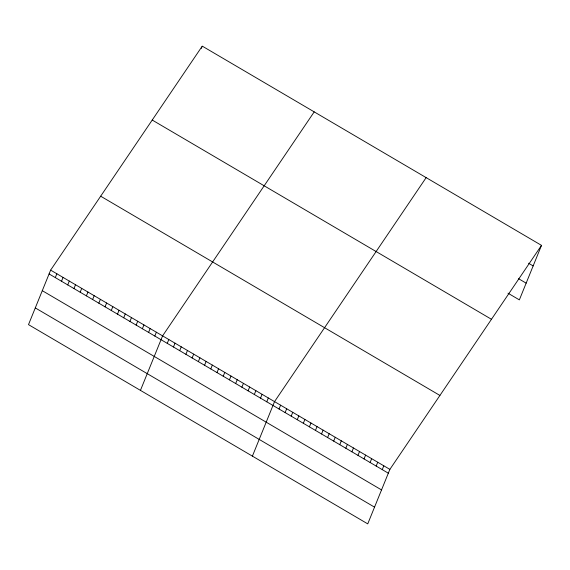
<?xml version="1.0" encoding="UTF-8"?>
<svg xmlns="http://www.w3.org/2000/svg" width="570" height="570" viewBox="0 0 570 570"><rect width="100%" height="100%" fill="white"/><g stroke="black" fill="none" stroke-linecap="round" stroke-linejoin="round"><path stroke-width="0.85" d="M50.637 270.123L28.5 324.629L367.743 523.873L389.88 469.367L541.5 245.371L202.257 46.127L50.637 270.123L389.88 469.367M55.297 277.604L56.858 273.771M61.517 281.259L63.071 277.426M67.737 284.907L69.291 281.081M73.957 288.562L75.511 284.729M80.178 292.218L81.731 288.384M86.398 295.873L87.951 292.04M92.618 299.521L94.171 295.688M201.324 48.421L201.944 46.89M98.838 303.176L100.391 299.343M105.051 306.831L106.611 302.998M111.271 310.479L112.832 306.646M117.491 314.134L119.052 310.301M123.711 317.789L125.272 313.956M129.931 321.437L131.485 317.604M136.152 325.092L137.705 321.259M142.372 328.748L143.925 324.914M148.592 332.395L150.145 328.562M154.812 336.051L156.365 332.217M140.448 390.379L162.585 335.873L314.205 111.877M167.252 343.354L168.805 339.52M173.465 347.009L175.026 343.176M179.685 350.664L181.246 346.831M185.906 354.312L187.466 350.479M192.126 357.967L193.686 354.134M198.346 361.622L199.906 357.789M204.566 365.27L206.119 361.437M210.786 368.925L212.339 365.092M217.006 372.58L218.559 368.747M223.226 376.228L224.78 372.402M229.446 379.884L231 376.05M235.667 383.539L237.22 379.705M241.887 387.187L243.44 383.361M248.1 390.842L249.66 387.009M254.32 394.497L255.88 390.664M260.54 398.145L262.1 394.319M266.76 401.8L268.32 397.967M252.403 456.135L274.533 401.622L426.153 177.626M279.051 409.018L280.611 405.184M285.121 412.587L286.682 408.754M291.192 416.15L292.752 412.317M297.262 419.712L298.822 415.886M303.333 423.282L304.893 419.449M309.403 426.845L310.964 423.011M315.474 430.414L317.034 426.581M321.544 433.977L323.105 430.143M327.615 437.539L329.175 433.713M333.685 441.109L335.245 437.276M339.756 444.671L341.316 440.838M345.826 448.241L347.387 444.408M351.897 451.803L353.457 447.97M357.974 455.366L359.528 451.54M364.045 458.935L365.598 455.102M370.115 462.498L371.668 458.665M376.186 466.068L377.739 462.234M382.256 469.63L383.809 465.797M541.5 245.371L519.363 299.877L507.984 293.194M528.597 263.247L533.157 265.926M518.565 278.702L526.16 283.155M152.219 120.042L491.468 319.286M100.669 196.201L439.912 395.445M49.077 273.949L388.327 473.2M42.287 290.679L381.537 489.922M35.29 307.907L374.54 507.15"/></g></svg>
